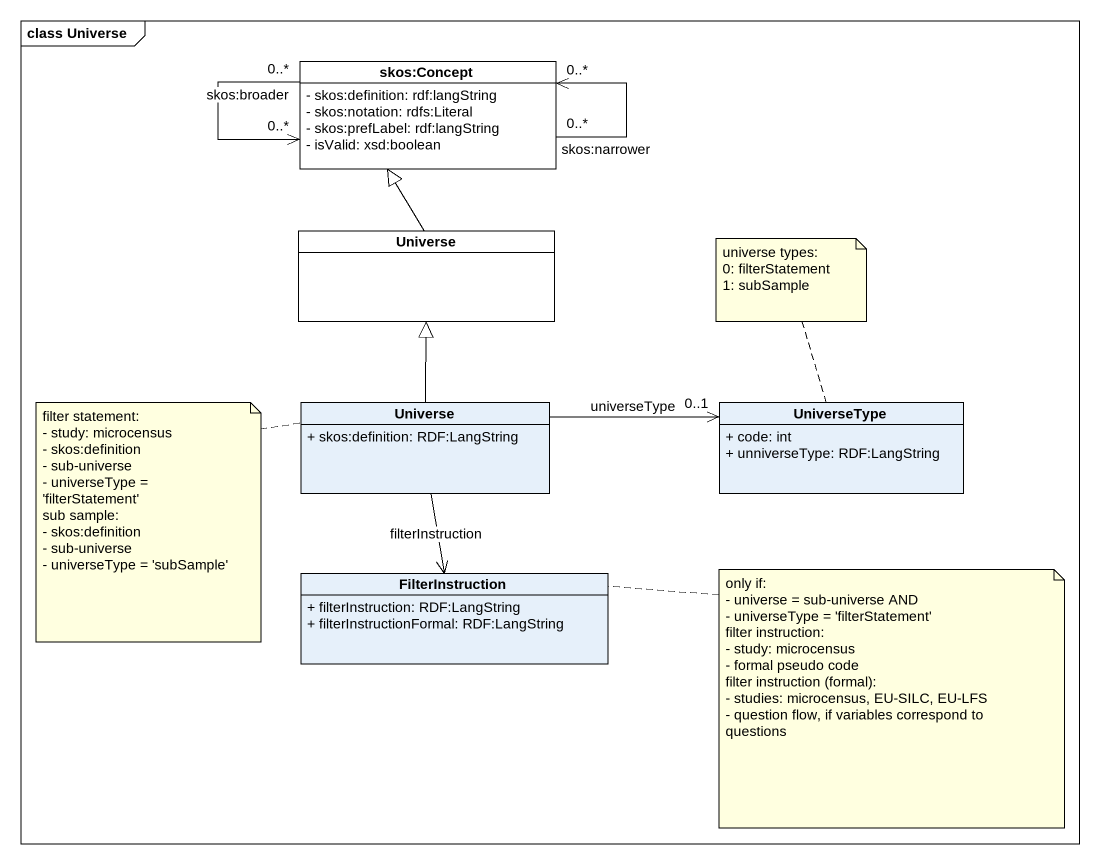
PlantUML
@startuml
mainframe class Universe
hide circle
hide empty members
skinparam classAttributeIconSize 0
class "skos:Concept" as skos_Concept #FFFFFF {
  - skos:definition: rdf:langString
  - skos:notation: rdfs:Literal
  - skos:prefLabel: rdf:langString
  - isValid: xsd:boolean
}
class Universe #FFFFFF
class "Universe" as Universe_2 {
  + skos:definition: RDF:LangString
}
class UniverseType {
  + code: int
  + unniverseType: RDF:LangString
}
class FilterInstruction {
  + filterInstruction: RDF:LangString
  + filterInstructionFormal: RDF:LangString
}
skos_Concept "0..*" --> "0..*" skos_Concept : skos:broader
skos_Concept "0..*" --> "0..*" skos_Concept : skos:narrower
Universe -up-|> skos_Concept
Universe_2 -up-|> Universe
Universe_2 -right-> "0..1" UniverseType : universeType
Universe_2 --> FilterInstruction : filterInstruction
note top of UniverseType
  universe types:
  0: filterStatement
  1: subSample
end note
note left of Universe_2
  filter statement:
  - study: microcensus
  - skos:definition
  - sub-universe
  - universeType = 'filterStatement'
  sub sample:
  - skos:definition
  - sub-universe
  - universeType = 'subSample'
end note
note right of FilterInstruction
  only if:
  - universe = sub-universe AND
  - universeType = 'filterStatement'
  filter instruction:
  - study: microcensus
  - formal pseudo code
  filter instruction (formal):
  - studies: microcensus, EU-SILC, EU-LFS
  - question flow, if variables correspond to questions
end note
@enduml
